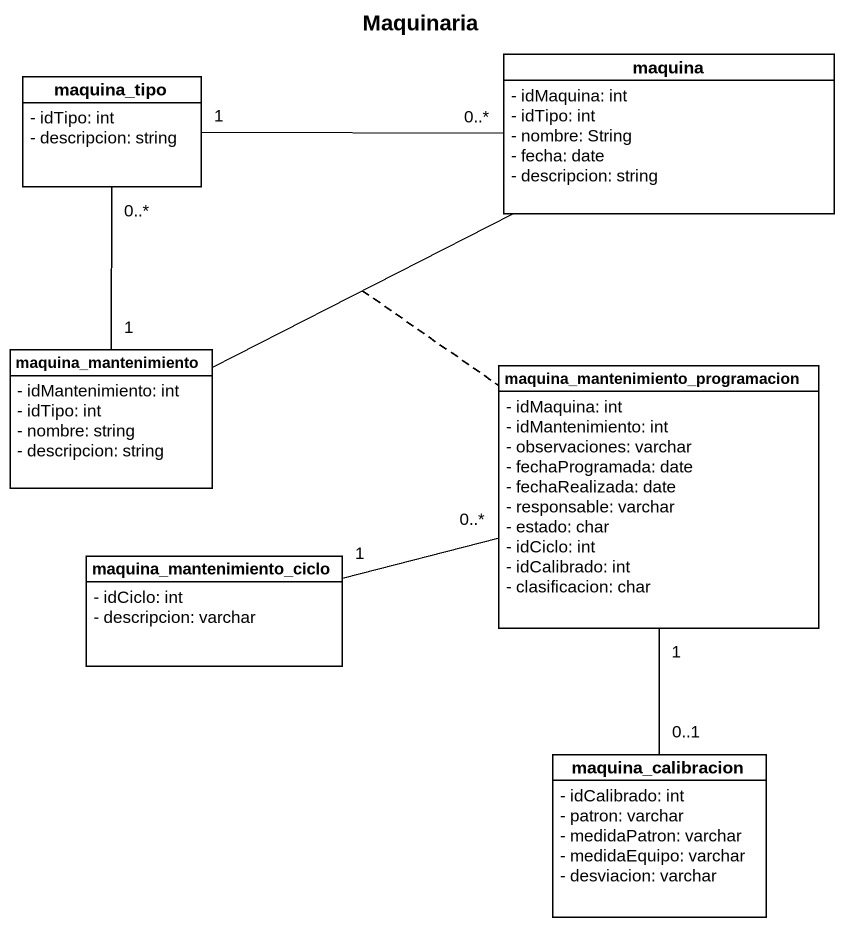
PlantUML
@startuml
title Maquinaria
hide circle
hide empty members
skinparam classAttributeIconSize 0
class maquina {
  - idMaquina: int
  - idTipo: int
  - nombre: String
  - fecha: date
  - descripcion: string
}
class maquina_tipo {
  - idTipo: int
  - descripcion: string
}
class maquina_mantenimiento {
  - idMantenimiento: int
  - idTipo: int
  - nombre: string
  - descripcion: string
}
class "maquina_mantenimiento_programacion" as maquina_mantenimiento_2 {
  - idMaquina: int
  - idMantenimiento: int
  - observaciones: varchar
  - fechaProgramada: date
  - fechaRealizada: date
  - responsable: varchar
  - estado: char
  - idCiclo: int
  - idCalibrado: int
  - clasificacion: char
}
class maquina_mantenimiento_ciclo {
  - idCiclo: int
  - descripcion: varchar
}
class maquina_calibracion {
  - idCalibrado: int
  - patron: varchar
  - medidaPatron: varchar
  - medidaEquipo: varchar
  - desviacion: varchar
}
maquina_tipo "1" -right- "0..*" maquina
maquina_mantenimiento -right- maquina
(maquina_mantenimiento, maquina) .. maquina_mantenimiento_2
maquina_mantenimiento "1" -up- "0..*" maquina_tipo
maquina_mantenimiento_ciclo "1" -right- "0..*" maquina_mantenimiento_2
maquina_calibracion "0..1" -up- "1" maquina_mantenimiento_2
@enduml
